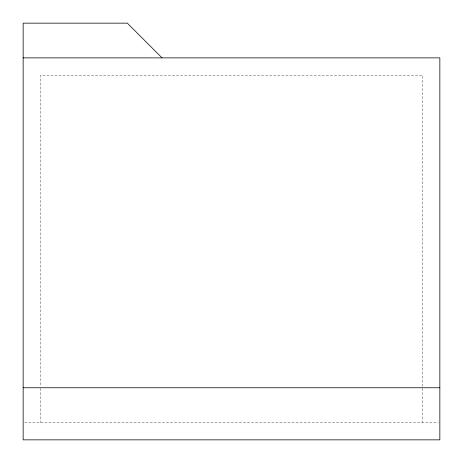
<?xml version="1.0" encoding="UTF-8"?>
<svg xmlns="http://www.w3.org/2000/svg" width="463" height="463" viewBox="0 0 463 463"><rect width="100%" height="100%" fill="white"/><g stroke="black" fill="none" stroke-linecap="round" stroke-linejoin="round"><path stroke-width="0.35" stroke-dasharray="2.31 1.74" d="M24.597 422.488L438.444 422.488M422.488 386.316L422.488 75.237L40.512 75.237L40.512 386.316M422.488 388.388L422.488 422.488M40.512 388.388L40.512 422.488"/><path stroke-width="0.69" d="M23.15 57.875L439.85 57.875L439.85 439.85L23.15 439.85L23.15 23.15L127.325 23.15L162.05 57.875M23.15 387.762L439.85 387.762"/></g></svg>
